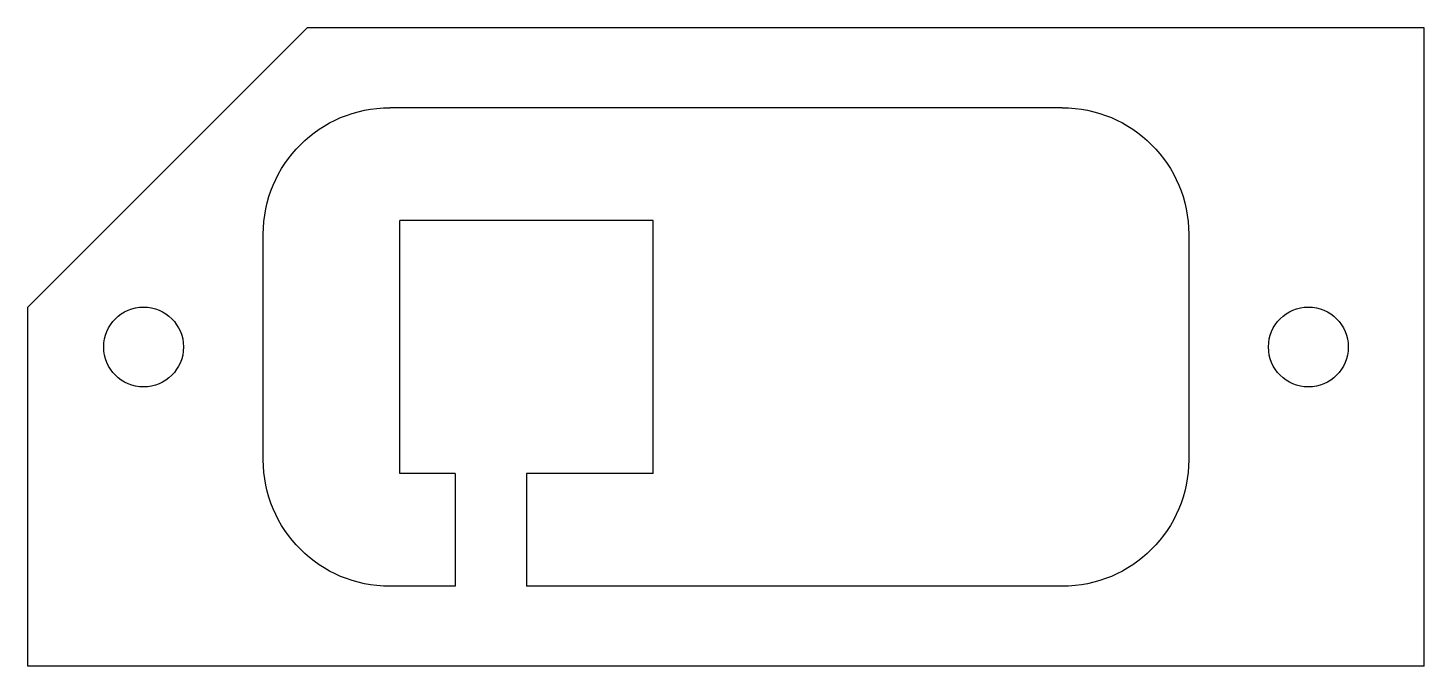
# Model space of a CAD drawing. Extents: x -67.9 to -32.9, y -33.6 to -17.6.
import ezdxf

# ---------------------------------------------------------------- set-up
doc = ezdxf.new("R2010")
doc.units = 0
doc.header["$MEASUREMENT"] = 0
doc.layers.add('VISIBLE', color=7, linetype='CONTINUOUS')

msp = doc.modelspace()

# ---------------------------------------------------------------- linework, layer by layer
at = {"layer": 'VISIBLE'}
for p, q in [((-67.852, -24.559, 59.105), (-60.852, -17.559, 59.105)), ((-32.852, -17.559, 59.105), (-60.852, -17.559, 59.105)), ((-32.852, -33.559, 59.105), (-32.852, -17.559, 59.105)), ((-41.927, -19.559, 59.105), (-58.777, -19.559, 59.105)), ((-52.177, -22.384, 59.105), (-58.527, -22.384, 59.105)), ((-58.527, -28.734, 59.105), (-58.527, -22.384, 59.105)), ((-52.177, -28.734, 59.105), (-52.177, -22.384, 59.105)), ((-61.952, -28.384, 59.105), (-61.952, -22.734, 59.105)), ((-38.752, -22.734, 59.105), (-38.752, -28.384, 59.105)), ((-67.852, -33.559, 59.105), (-67.852, -24.559, 59.105)), ((-57.139, -28.734, 59.105), (-58.527, -28.734, 59.105)), ((-57.139, -28.734, 59.105), (-57.139, -31.559, 59.105)), ((-55.356, -28.734, 59.105), (-55.356, -31.559, 59.105)), ((-52.177, -28.734, 59.105), (-55.356, -28.734, 59.105)), ((-57.139, -31.559, 59.105), (-58.777, -31.559, 59.105)), ((-41.927, -31.559, 59.105), (-55.356, -31.559, 59.105)), ((-32.852, -33.559, 59.105), (-67.852, -33.559, 59.105))]:
    msp.add_line(p, q, dxfattribs=at)
for centre in [(-64.952, -25.559, 59.105), (-35.752, -25.559, 59.105)]:
    msp.add_circle(centre, 1, dxfattribs=at)
at = {"layer": 'VISIBLE', "extrusion": (0, 0, -1)}
for centre, start, end in [((58.777, -22.734, -59.105), 0, 90), ((41.927, -22.734, -59.105), 90, 180), ((58.777, -28.384, -59.105), 270, 0), ((41.927, -28.384, -59.105), 180, 270)]:
    msp.add_arc(centre, 3.175, start, end, dxfattribs=at)

doc.saveas('drawing.dxf')
